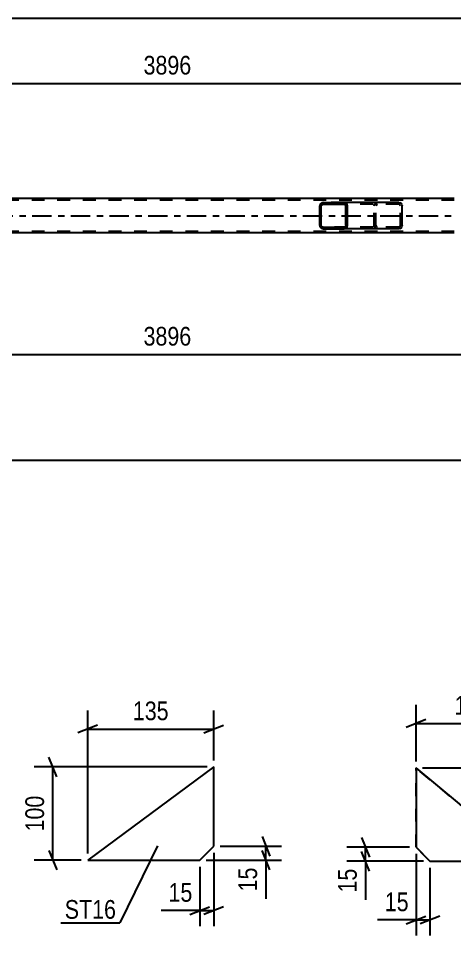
# Model space of a CAD drawing. Header units: millimetres. Extents: x 0 to 841, y 0 to 594.
# Drawn here: x 687.7 to 754.5, y 122.1 to 262.6 of the extents above; entities that cross this region are included whole.
import ezdxf

# ---------------------------------------------------------------- set-up
doc = ezdxf.new("R2010")
doc.units = ezdxf.units.MM
doc.linetypes.add('DXK_LINE_DOT2', pattern=[3.9198, 1.9599, -1.9599])
doc.linetypes.add('DXK_LINE_DOT3', pattern=[5.9187, 2.979, -0.9799, 0.9799, -0.9799])
doc.styles.add('Arial Narrow', font='ARIALN.TTF', dxfattribs={"height": 0.2})

# ---------------------------------------------------------------- blocks, each defined once
blk = doc.blocks.new('Part-272366151-3796 - 3615')
at = {"linetype": 'Continuous'}
h = blk.add_hatch(dxfattribs=at)
h.set_pattern_fill('', scale=0.7, style=0, pattern_type=0)
h.set_pattern_definition([(45, (738.045, 234.0358), (-1.57154, 1.57154), [])])
h.paths.add_polyline_path([(738.08, 233.85), (738.04, 234.04), (737.93, 234.19), (737.77, 234.3), (737.57, 234.33), (734.34, 234.33), (734.14, 234.3), (733.98, 234.19), (733.87, 234.04), (733.83, 233.85), (733.83, 230.81), (733.87, 230.63), (733.98, 230.47), (734.14, 230.37), (734.34, 230.33), (737.57, 230.33), (737.77, 230.37), (737.93, 230.47), (738.04, 230.63), (738.08, 230.81)])
h.paths.add_polyline_path([(737.81, 230.72), (737.75, 230.64), (737.67, 230.59), (737.57, 230.57), (734.34, 230.57), (734.24, 230.59), (734.16, 230.64), (734.1, 230.72), (734.08, 230.81), (734.08, 233.85), (734.1, 233.94), (734.16, 234.02), (734.24, 234.07), (734.34, 234.09), (737.57, 234.09), (737.67, 234.07), (737.75, 234.02), (737.81, 233.94), (737.83, 233.85), (737.83, 230.81)])
at = {"color": 2, "linetype": 'Continuous'}
for p, q in [((733.87, 234.04), (733.83, 233.85)), ((733.83, 230.81), (733.83, 233.85)), ((734.08, 233.85), (734.1, 233.94)), ((734.08, 230.81), (734.08, 233.85)), ((734.1, 233.94), (734.16, 234.02)), ((734.34, 234.33), (734.14, 234.3)), ((734.16, 234.02), (734.24, 234.07)), ((734.24, 234.07), (734.34, 234.09)), ((734.34, 234.33), (737.57, 234.33)), ((734.34, 234.09), (737.57, 234.09)), ((745.92, 234.33), (737.57, 234.33)), ((737.77, 234.3), (737.57, 234.33)), ((737.57, 234.09), (737.67, 234.07)), ((737.67, 234.07), (737.75, 234.02)), ((737.75, 234.02), (737.81, 233.94)), ((737.81, 233.94), (737.83, 233.85)), ((737.83, 230.81), (737.83, 233.85)), ((738.08, 233.85), (738.04, 234.04)), ((738.08, 230.81), (738.08, 233.85)), ((745.92, 234.33), (746.12, 234.3)), ((746.39, 234.04), (746.43, 233.85)), ((746.43, 230.81), (746.43, 233.85)), ((733.83, 230.81), (733.87, 230.63)), ((734.1, 230.72), (734.08, 230.81)), ((734.16, 230.64), (734.1, 230.72)), ((734.24, 230.59), (734.16, 230.64)), ((734.34, 230.57), (734.24, 230.59)), ((734.34, 230.57), (737.57, 230.57)), ((737.67, 230.59), (737.57, 230.57)), ((737.75, 230.64), (737.67, 230.59)), ((737.81, 230.72), (737.75, 230.64)), ((737.83, 230.81), (737.81, 230.72)), ((738.04, 230.63), (738.08, 230.81)), ((746.43, 230.81), (746.39, 230.63)), ((734.14, 230.37), (734.34, 230.33)), ((734.34, 230.33), (737.57, 230.33)), ((737.57, 230.33), (737.77, 230.37)), ((745.92, 230.33), (737.57, 230.33)), ((746.12, 230.37), (745.92, 230.33))]:
    blk.add_line(p, q, dxfattribs=at)
at = {"color": 7, "linetype": 'DXK_LINE_DOT2'}
for p, q in [((737.57, 234.33), (734.34, 234.33)), ((745.92, 234.09), (734.34, 234.09)), ((742.18, 233.85), (742.22, 234.04)), ((742.18, 230.81), (742.18, 233.85)), ((742.45, 233.94), (742.43, 233.85)), ((742.43, 230.81), (742.43, 233.85)), ((742.51, 234.02), (742.45, 233.94)), ((742.49, 234.3), (742.69, 234.33)), ((742.51, 234.02), (742.53, 234.04)), ((742.53, 234.04), (742.59, 234.07)), ((742.59, 234.07), (742.69, 234.09)), ((746.02, 234.07), (745.92, 234.09)), ((746.1, 234.02), (746.02, 234.07)), ((746.16, 233.94), (746.1, 234.02)), ((746.18, 233.85), (746.16, 233.94)), ((746.18, 230.81), (746.18, 233.85)), ((745.92, 230.57), (734.34, 230.57)), ((742.22, 230.63), (742.18, 230.81)), ((742.43, 230.81), (742.45, 230.72)), ((742.45, 230.72), (742.51, 230.64)), ((742.51, 230.64), (742.53, 230.63)), ((742.53, 230.63), (742.59, 230.59)), ((742.59, 230.59), (742.69, 230.57)), ((745.92, 230.57), (746.02, 230.59)), ((746.02, 230.59), (746.1, 230.64)), ((746.1, 230.64), (746.16, 230.72)), ((746.16, 230.72), (746.18, 230.81)), ((737.57, 230.33), (734.34, 230.33)), ((742.69, 230.33), (742.49, 230.37))]:
    blk.add_line(p, q, dxfattribs=at)
at = {"color": 2, "linetype": 'Continuous'}
for centre, start, end in [((734.32, 233.83), 110.7583, 155.68), ((737.59, 233.83), 24.32, 69.2417), ((745.94, 233.83), 24.3199, 69.2417), ((734.32, 230.83), 204.32, 249.2417), ((737.59, 230.83), 290.7583, 335.68), ((745.94, 230.83), 290.7583, 335.6801)]:
    blk.add_arc(centre, 0.496, start, end, dxfattribs=at)
at = {"color": 7, "linetype": 'DXK_LINE_DOT2'}
for centre, start, end in [((742.67, 233.83), 110.7583, 155.6801), ((742.67, 230.83), 204.3199, 249.2417)]:
    blk.add_arc(centre, 0.496, start, end, dxfattribs=at)
blk = doc.blocks.new('Part-272366151-3804 - 3615')
at = {"color": 7, "linetype": 'DXK_LINE_DOT2'}
for p, q in [((754.43, 234.73), (91.69, 234.73)), ((754.43, 229.93), (91.69, 229.93))]:
    blk.add_line(p, q, dxfattribs=at)
at = {"color": 2, "linetype": 'Continuous'}
for p, q in [((754.43, 234.97), (663.19, 234.97)), ((754.43, 229.69), (237.51, 229.69))]:
    blk.add_line(p, q, dxfattribs=at)
at = {"color": 7, "linetype": 'DXK_LINE_DOT3'}
blk.add_line((92.03, 232.33), (754.43, 232.33), dxfattribs=at)
blk = doc.blocks.new('Part-272366151-2816 - 2800')
at = {"color": 2, "linetype": 'Continuous'}
for p, q in [((748.57, 147.75), (748.57, 135.61)), ((765.84, 133.46), (748.57, 147.75)), ((748.57, 147.75), (748.57, 147.75)), ((748.57, 135.61), (750.71, 133.46)), ((748.57, 135.61), (748.57, 135.61)), ((750.71, 133.46), (765.84, 133.46))]:
    blk.add_line(p, q, dxfattribs=at)
at = {"color": 7, "linetype": 'DXK_LINE_DOT2'}
for p, q in [((748.57, 135.61), (748.57, 147.75)), ((765.84, 133.46), (748.57, 147.75)), ((750.71, 133.46), (748.57, 135.61))]:
    blk.add_line(p, q, dxfattribs=at)
blk = doc.blocks.new('Part-272366151-2743 - 2727')
at = {"color": 2, "linetype": 'Continuous'}
for p, q in [((717.61, 147.92), (698.33, 133.63)), ((717.61, 135.77), (717.61, 147.92)), ((715.47, 133.63), (717.61, 135.77)), ((698.33, 133.63), (715.47, 133.63))]:
    blk.add_line(p, q, dxfattribs=at)
at = {"color": 7, "linetype": 'DXK_LINE_DOT2'}
for p, q in [((717.61, 135.77), (717.61, 147.92)), ((715.47, 133.63), (715.47, 133.63))]:
    blk.add_line(p, q, dxfattribs=at)
blk = doc.blocks.new('StraightDimension-272366151-3873 - 3615')
at = {"color": 7, "linetype": 'Continuous'}
blk.add_line((90.39, 194.9), (763.69, 194.9), dxfattribs=at)
blk = doc.blocks.new('StraightDimension-272366151-3880 - 3615')
at = {"color": 7, "linetype": 'Continuous'}
for p, q in [((657.99, 236.37), (657.99, 255.45)), ((763.05, 235.97), (763.05, 255.45)), ((659.49, 253.2), (656.49, 252)), ((761.55, 252), (764.55, 253.2)), ((657.99, 252.6), (763.05, 252.6))]:
    blk.add_line(p, q, dxfattribs=at)
at = {"color": 0}
blk.add_wipeout([(714.78, 253.35), (714.78, 257.55), (706.27, 257.55), (706.27, 253.35)], dxfattribs=at)
at = {"color": 3, "style": 'Arial Narrow'}
blk.add_text('3896', height=2.863, dxfattribs=at).set_placement((706.87, 253.95))
blk = doc.blocks.new('StraightDimension-272366151-3926 - 3615')
at = {"color": 7, "linetype": 'Continuous'}
for p, q in [((763.05, 228.69), (763.05, 200.65)), ((657.99, 220.29), (657.99, 200.65)), ((659.49, 211.69), (656.49, 210.49)), ((657.99, 211.09), (763.05, 211.09)), ((761.55, 210.49), (764.55, 211.69))]:
    blk.add_line(p, q, dxfattribs=at)
at = {"color": 0}
blk.add_wipeout([(714.78, 211.84), (714.78, 216.04), (706.27, 216.04), (706.27, 211.84)], dxfattribs=at)
at = {"color": 3, "style": 'Arial Narrow'}
blk.add_text('3896', height=2.863, dxfattribs=at).set_placement((706.87, 212.44))
at = {"color": 0, "linetype": 'Continuous'}
blk.add_wipeout([(762.45, 210.39), (758.25, 210.39), (758.25, 200.05), (762.45, 200.05)], dxfattribs=at)
at = {"color": 3, "linetype": 'Continuous', "style": 'Arial Narrow'}
blk.add_text('18055', height=2.863, rotation=90.0002, dxfattribs=at).set_placement((761.85, 200.65))
blk = doc.blocks.new('StraightDimension-272366151-3940 - 3615')
at = {"color": 7, "linetype": 'Continuous'}
blk.add_line((91.02, 262.56), (763.05, 262.56), dxfattribs=at)
blk = doc.blocks.new('StraightDimension-272366151-2842 - 2800')
at = {"color": 7, "linetype": 'Continuous'}
for p, q in [((748.57, 148.75), (748.57, 157.41)), ((765.84, 134.46), (765.84, 157.41)), ((750.07, 155.16), (747.07, 153.96)), ((748.57, 154.56), (765.84, 154.56)), ((764.34, 153.96), (767.34, 155.16))]:
    blk.add_line(p, q, dxfattribs=at)
at = {"color": 0}
blk.add_wipeout([(760.55, 155.31), (760.55, 159.51), (753.86, 159.51), (753.86, 155.31)], dxfattribs=at)
at = {"color": 3, "style": 'Arial Narrow'}
blk.add_text('121', height=2.863, dxfattribs=at).set_placement((754.46, 155.91))
blk = doc.blocks.new('StraightDimension-272366151-2818 - 2800')
at = {"color": 7, "linetype": 'Continuous'}
for p, q in [((773.89, 146.25), (772.69, 149.25)), ((749.57, 147.75), (775.69, 147.75)), ((773.29, 133.46), (773.29, 147.75)), ((772.69, 134.96), (773.89, 131.96)), ((766.84, 133.46), (775.69, 133.46))]:
    blk.add_line(p, q, dxfattribs=at)
at = {"color": 0}
blk.add_wipeout([(772.54, 143.95), (768.34, 143.95), (768.34, 137.26), (772.54, 137.26)], dxfattribs=at)
at = {"color": 3, "style": 'Arial Narrow'}
blk.add_text('100', height=2.863, rotation=90.0002, dxfattribs=at).set_placement((771.94, 137.86))
blk = doc.blocks.new('StraightDimension-272366151-2830 - 2800')
at = {"color": 7, "linetype": 'Continuous'}
for p, q in [((740.25, 137.11), (741.45, 134.11)), ((747.57, 135.61), (738, 135.61)), ((741.45, 131.96), (740.25, 134.96)), ((740.85, 133.46), (740.85, 135.61)), ((749.71, 133.46), (738, 133.46)), ((740.85, 133.46), (740.85, 127.56)), ((740.85, 133.46), (740.85, 127.56))]:
    blk.add_line(p, q, dxfattribs=at)
at = {"color": 0}
blk.add_wipeout([(740.1, 132.94), (735.9, 132.94), (735.9, 128.08), (740.1, 128.08)], dxfattribs=at)
at = {"color": 3, "style": 'Arial Narrow'}
blk.add_text('15', height=2.863, rotation=90.0002, dxfattribs=at).set_placement((739.5, 128.68))
blk = doc.blocks.new('StraightDimension-272366151-2852 - 2800')
at = {"color": 7, "linetype": 'Continuous'}
for p, q in [((748.57, 134.61), (748.57, 122.07)), ((750.71, 132.46), (750.71, 122.07)), ((747.07, 123.87), (750.07, 125.07)), ((752.21, 125.07), (749.21, 123.87)), ((748.57, 124.47), (742.66, 124.47)), ((748.57, 124.47), (742.66, 124.47)), ((748.57, 124.47), (750.71, 124.47))]:
    blk.add_line(p, q, dxfattribs=at)
at = {"color": 0}
blk.add_wipeout([(748.05, 125.22), (748.05, 129.42), (743.19, 129.42), (743.19, 125.22)], dxfattribs=at)
at = {"color": 3, "style": 'Arial Narrow'}
blk.add_text('15', height=2.863, dxfattribs=at).set_placement((743.79, 125.82))
blk = doc.blocks.new('StraightDimension-272366151-2745 - 2727')
at = {"color": 7, "linetype": 'Continuous'}
for p, q in [((725, 137.27), (726.2, 134.27)), ((718.61, 135.77), (728, 135.77)), ((726.2, 132.13), (725, 135.13)), ((725.6, 133.63), (725.6, 135.77)), ((716.47, 133.63), (728, 133.63)), ((725.6, 133.63), (725.6, 127.72)), ((725.6, 133.63), (725.6, 127.72))]:
    blk.add_line(p, q, dxfattribs=at)
at = {"color": 0}
blk.add_wipeout([(724.85, 133.1), (720.65, 133.1), (720.65, 128.25), (724.85, 128.25)], dxfattribs=at)
at = {"color": 3, "style": 'Arial Narrow'}
blk.add_text('15', height=2.863, rotation=90.0002, dxfattribs=at).set_placement((724.25, 128.85))
blk = doc.blocks.new('StraightDimension-272366151-2782 - 2727')
at = {"color": 7, "linetype": 'Continuous'}
for p, q in [((717.61, 134.77), (717.61, 123.51)), ((715.47, 132.63), (715.47, 123.51)), ((713.97, 125.31), (716.97, 126.51)), ((719.11, 126.51), (716.11, 125.31)), ((715.47, 125.91), (709.56, 125.91)), ((715.47, 125.91), (709.56, 125.91)), ((715.47, 125.91), (717.61, 125.91))]:
    blk.add_line(p, q, dxfattribs=at)
at = {"color": 0}
blk.add_wipeout([(714.94, 126.66), (714.94, 130.86), (710.09, 130.86), (710.09, 126.66)], dxfattribs=at)
at = {"color": 3, "style": 'Arial Narrow'}
blk.add_text('15', height=2.863, dxfattribs=at).set_placement((710.69, 127.26))
blk = doc.blocks.new('StraightDimension-272366151-2758 - 2727')
at = {"color": 7, "linetype": 'Continuous'}
for p, q in [((693.59, 146.42), (692.39, 149.42)), ((716.61, 147.92), (690.14, 147.92)), ((692.99, 133.63), (692.99, 147.92)), ((692.39, 135.13), (693.59, 132.13)), ((697.33, 133.63), (690.14, 133.63))]:
    blk.add_line(p, q, dxfattribs=at)
at = {"color": 0}
blk.add_wipeout([(692.24, 144.11), (688.04, 144.11), (688.04, 137.43), (692.24, 137.43)], dxfattribs=at)
at = {"color": 3, "style": 'Arial Narrow'}
blk.add_text('100', height=2.863, rotation=90.0002, dxfattribs=at).set_placement((691.64, 138.03))
blk = doc.blocks.new('StraightDimension-272366151-2770 - 2727')
at = {"color": 7, "linetype": 'Continuous'}
for p, q in [((698.33, 134.63), (698.33, 156.57)), ((717.61, 148.92), (717.61, 156.57)), ((699.83, 154.32), (696.83, 153.12)), ((698.33, 153.72), (717.61, 153.72)), ((716.11, 153.12), (719.11, 154.32))]:
    blk.add_line(p, q, dxfattribs=at)
at = {"color": 0}
blk.add_wipeout([(711.31, 154.47), (711.31, 158.67), (704.63, 158.67), (704.63, 154.47)], dxfattribs=at)
at = {"color": 3, "style": 'Arial Narrow'}
blk.add_text('135', height=2.863, dxfattribs=at).set_placement((705.23, 155.07))
blk = doc.blocks.new('Mark-272366151-2739 - 2727')
at = {"color": 0}
blk.add_wipeout([(702.66, 124.66), (702.66, 127.66), (694.81, 127.66), (694.81, 124.66)], dxfattribs=at)
blk.add_wipeout([(702.66, 124.66), (702.66, 127.66), (694.81, 127.66), (694.81, 124.66)], dxfattribs=at)
at = {"color": 30, "linetype": 'Continuous'}
for p in [(708.98, 135.85), (694.21, 124.06)]:
    blk.add_line(p, (703.26, 124.06), dxfattribs=at)
at = {"color": 3, "style": 'Arial Narrow'}
blk.add_text('ST16', height=2.863, dxfattribs=at).set_placement((694.81, 124.66))

msp = doc.modelspace()

# ---------------------------------------------------------------- block references
for name in ['StraightDimension-272366151-3880 - 3615', 'Part-272366151-3804 - 3615', 'Part-272366151-3796 - 3615', 'StraightDimension-272366151-3873 - 3615', 'Part-272366151-2743 - 2727', 'Part-272366151-2816 - 2800']:
    msp.add_blockref(name, (0, 0))

# ---------------------------------------------------------------- next in the draw order: block references
for name in ['StraightDimension-272366151-3940 - 3615', 'StraightDimension-272366151-3926 - 3615', 'StraightDimension-272366151-2842 - 2800', 'StraightDimension-272366151-2745 - 2727']:
    msp.add_blockref(name, (0, 0))

# ---------------------------------------------------------------- next in the draw order: block references
for name in ['StraightDimension-272366151-2818 - 2800', 'StraightDimension-272366151-2782 - 2727']:
    msp.add_blockref(name, (0, 0))

# ---------------------------------------------------------------- next in the draw order: block references
for name in ['StraightDimension-272366151-2758 - 2727', 'StraightDimension-272366151-2830 - 2800']:
    msp.add_blockref(name, (0, 0))

# ---------------------------------------------------------------- next in the draw order: block references
for name in ['StraightDimension-272366151-2770 - 2727', 'StraightDimension-272366151-2852 - 2800']:
    msp.add_blockref(name, (0, 0))

# ---------------------------------------------------------------- next in the draw order: block references
msp.add_blockref('Mark-272366151-2739 - 2727', (0, 0))

doc.saveas('drawing.dxf')
